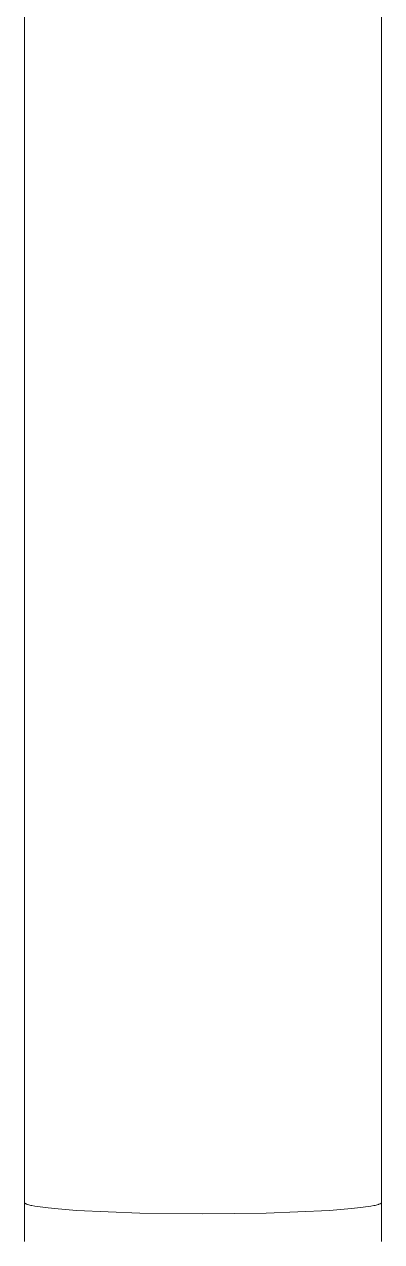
# Model space of a CAD drawing. Header units: millimetres. Extents: x -779 to 3049, y 55 to 2500.
# Drawn here: x -128.4 to -98.4, y 1832.4 to 1934.7 of the extents above; entities that cross this region are included whole.
import ezdxf

# ---------------------------------------------------------------- set-up
doc = ezdxf.new("R2010")
doc.units = ezdxf.units.MM
doc.layers.add('ZANO_R', color=7, linetype='Continuous', lineweight=0)

msp = doc.modelspace()

# ---------------------------------------------------------------- linework, layer by layer
at = {"layer": 'ZANO_R'}
for p, q in [((-128.36, 1998.8), (-128.36, 1835.66)), ((-98.36, 1998.8), (-98.36, 1835.66)), ((-128.36, 1867.25), (-128.36, 1867.67)), ((-98.36, 1867.25), (-98.36, 1867.67)), ((-128.36, 1835.65), (-128.36, 1835.66)), ((-128.36, 1835.66), (-128.36, 1835.66)), ((-128.36, 1835.66), (-128.36, 1835.66)), ((-128.36, 1835.64), (-128.36, 1835.65)), ((-128.36, 1835.65), (-128.36, 1835.65)), ((-128.36, 1835.65), (-128.36, 1835.65)), ((-128.36, 1835.65), (-128.36, 1835.65)), ((-128.36, 1835.65), (-128.36, 1835.65)), ((-128.36, 1835.65), (-128.36, 1835.65)), ((-128.36, 1835.65), (-128.36, 1835.65)), ((-128.36, 1833.8), (-128.36, 1835.65)), ((-128.35, 1835.64), (-128.36, 1835.64)), ((-128.36, 1835.64), (-128.36, 1835.64)), ((-128.36, 1835.64), (-128.36, 1835.64)), ((-128.35, 1835.63), (-128.35, 1835.64)), ((-128.35, 1835.64), (-128.35, 1835.64)), ((-128.35, 1835.64), (-128.35, 1835.64)), ((-128.35, 1835.64), (-128.35, 1835.64)), ((-128.35, 1835.62), (-128.35, 1835.63)), ((-128.35, 1835.63), (-128.35, 1835.63)), ((-128.35, 1835.63), (-128.35, 1835.63)), ((-128.35, 1835.63), (-128.35, 1835.63)), ((-128.35, 1835.63), (-128.35, 1835.63)), ((-128.35, 1835.63), (-128.35, 1835.63)), ((-128.34, 1835.62), (-128.35, 1835.62)), ((-128.35, 1835.62), (-128.35, 1835.62)), ((-128.34, 1835.61), (-128.34, 1835.62)), ((-128.34, 1835.62), (-128.34, 1835.62)), ((-128.33, 1835.61), (-128.34, 1835.61)), ((-128.34, 1835.61), (-128.34, 1835.61)), ((-128.33, 1835.6), (-128.33, 1835.61)), ((-128.33, 1835.61), (-128.33, 1835.61)), ((-128.32, 1835.6), (-128.33, 1835.6)), ((-128.33, 1835.6), (-128.33, 1835.6)), ((-128.32, 1835.59), (-128.32, 1835.6)), ((-128.31, 1835.59), (-128.32, 1835.59)), ((-128.32, 1835.59), (-128.32, 1835.59)), ((-128.3, 1835.58), (-128.31, 1835.59)), ((-128.31, 1835.59), (-128.31, 1835.59)), ((-128.29, 1835.58), (-128.3, 1835.58)), ((-128.29, 1835.57), (-128.29, 1835.58)), ((-128.28, 1835.56), (-128.29, 1835.57)), ((-128.26, 1835.56), (-128.28, 1835.56)), ((-128.25, 1835.55), (-128.26, 1835.56)), ((-128.24, 1835.55), (-128.25, 1835.55)), ((-128.23, 1835.54), (-128.24, 1835.55)), ((-128.22, 1835.54), (-128.23, 1835.54)), ((-128.2, 1835.53), (-128.22, 1835.54)), ((-128.17, 1835.51), (-128.2, 1835.53)), ((-128.14, 1835.5), (-128.17, 1835.51)), ((-128.1, 1835.49), (-128.14, 1835.5)), ((-128.07, 1835.48), (-128.1, 1835.49)), ((-127.98, 1835.46), (-128.07, 1835.48)), ((-127.9, 1835.43), (-127.98, 1835.46)), ((-127.81, 1835.41), (-127.9, 1835.43)), ((-127.72, 1835.39), (-127.81, 1835.41)), ((-98.91, 1835.41), (-99, 1835.39)), ((-98.82, 1835.43), (-98.91, 1835.41)), ((-98.73, 1835.46), (-98.82, 1835.43)), ((-98.64, 1835.48), (-98.73, 1835.46)), ((-98.61, 1835.49), (-98.64, 1835.48)), ((-98.58, 1835.5), (-98.61, 1835.49)), ((-98.55, 1835.51), (-98.58, 1835.5)), ((-98.52, 1835.53), (-98.55, 1835.51)), ((-98.5, 1835.54), (-98.52, 1835.53)), ((-98.48, 1835.54), (-98.5, 1835.54)), ((-98.47, 1835.55), (-98.48, 1835.54)), ((-98.46, 1835.55), (-98.47, 1835.55)), ((-98.45, 1835.56), (-98.46, 1835.55)), ((-98.44, 1835.56), (-98.45, 1835.56)), ((-98.43, 1835.57), (-98.44, 1835.56)), ((-98.42, 1835.58), (-98.43, 1835.57)), ((-98.41, 1835.59), (-98.42, 1835.58)), ((-98.42, 1835.58), (-98.42, 1835.58)), ((-98.4, 1835.59), (-98.41, 1835.59)), ((-98.39, 1835.6), (-98.4, 1835.59)), ((-98.4, 1835.59), (-98.4, 1835.59)), ((-98.4, 1835.59), (-98.4, 1835.59)), ((-98.38, 1835.61), (-98.39, 1835.6)), ((-98.39, 1835.6), (-98.39, 1835.6)), ((-98.39, 1835.6), (-98.39, 1835.6)), ((-98.37, 1835.62), (-98.38, 1835.61)), ((-98.38, 1835.61), (-98.38, 1835.61)), ((-98.38, 1835.61), (-98.38, 1835.61)), ((-98.38, 1835.61), (-98.38, 1835.61)), ((-98.36, 1835.63), (-98.37, 1835.63)), ((-98.37, 1835.63), (-98.37, 1835.63)), ((-98.37, 1835.63), (-98.37, 1835.63)), ((-98.37, 1835.63), (-98.37, 1835.63)), ((-98.37, 1835.63), (-98.37, 1835.62)), ((-98.37, 1835.62), (-98.37, 1835.62)), ((-98.37, 1835.62), (-98.37, 1835.62)), ((-98.37, 1835.62), (-98.37, 1835.62)), ((-98.36, 1835.66), (-98.36, 1835.66)), ((-98.36, 1835.66), (-98.36, 1835.66)), ((-98.36, 1835.66), (-98.36, 1835.65)), ((-98.36, 1835.65), (-98.36, 1835.65)), ((-98.36, 1835.65), (-98.36, 1835.65)), ((-98.36, 1835.65), (-98.36, 1835.65)), ((-98.36, 1835.65), (-98.36, 1835.65)), ((-98.36, 1835.65), (-98.36, 1835.65)), ((-98.36, 1835.65), (-98.36, 1835.65)), ((-98.36, 1835.65), (-98.36, 1835.64)), ((-98.36, 1833.8), (-98.36, 1835.65)), ((-98.36, 1835.64), (-98.36, 1835.64)), ((-98.36, 1835.64), (-98.36, 1835.64)), ((-98.36, 1835.64), (-98.36, 1835.64)), ((-98.36, 1835.64), (-98.36, 1835.64)), ((-98.36, 1835.64), (-98.36, 1835.64)), ((-98.36, 1835.64), (-98.36, 1835.64)), ((-98.36, 1835.64), (-98.36, 1835.63)), ((-98.36, 1835.63), (-98.36, 1835.63)), ((-127.47, 1835.35), (-127.72, 1835.39)), ((-127.22, 1835.31), (-127.47, 1835.35)), ((-126.6, 1835.22), (-127.22, 1835.31)), ((-125.84, 1835.14), (-126.6, 1835.22)), ((-123.97, 1834.99), (-125.84, 1835.14)), ((-118.67, 1834.76), (-123.97, 1834.99)), ((-113.36, 1834.7), (-118.67, 1834.76)), ((-108.05, 1834.76), (-113.36, 1834.7)), ((-102.74, 1834.99), (-108.05, 1834.76)), ((-100.88, 1835.14), (-102.74, 1834.99)), ((-100.12, 1835.22), (-100.88, 1835.14)), ((-99.49, 1835.31), (-100.12, 1835.22)), ((-99.25, 1835.35), (-99.49, 1835.31)), ((-99, 1835.39), (-99.25, 1835.35)), ((-128.36, 1832.36), (-128.36, 1833.8)), ((-98.36, 1832.36), (-98.36, 1833.8))]:
    msp.add_line(p, q, dxfattribs=at)

doc.saveas('drawing.dxf')
